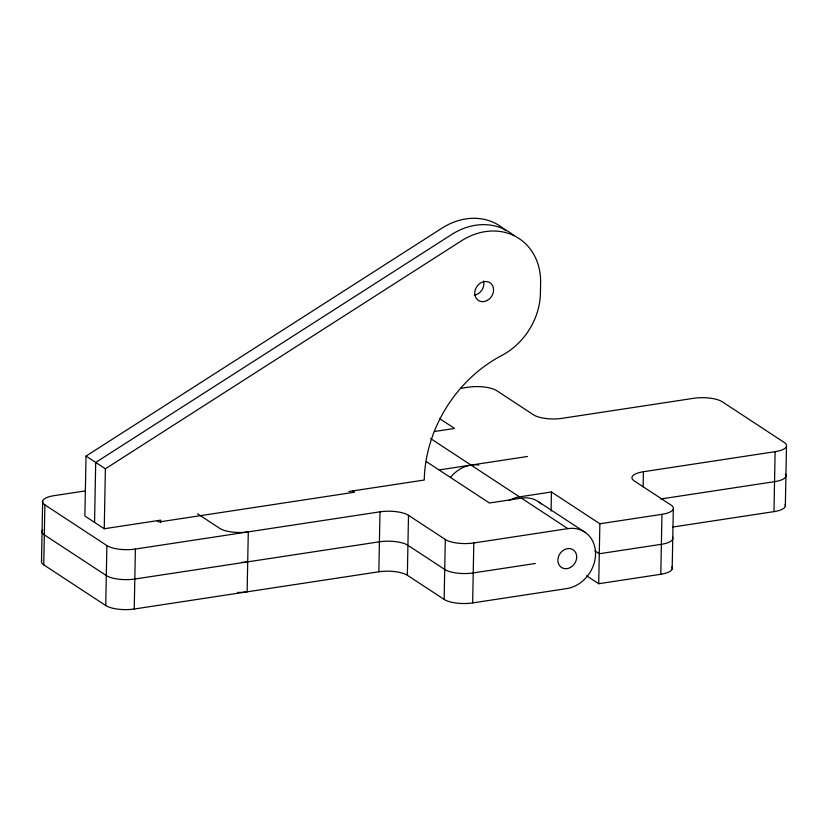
<?xml version="1.0" encoding="UTF-8"?>
<svg xmlns="http://www.w3.org/2000/svg" width="828" height="828" viewBox="0 0 828 828"><rect width="100%" height="100%" fill="white"/><g stroke="black" fill="none" stroke-linecap="round" stroke-linejoin="round"><path stroke-width="1.24" d="M41.514 560.898L42.663 500.95M426.441 461.693L489.4 503L521.392 498.135L567.884 528.637A31.754 26.568 -56.7 0 1 595.529 554.325A31.754 26.568 -56.7 0 1 566.735 588.594L472.653 602.919A21.166 6.966 1.1 0 1 444.15 599.42L407.345 575.274A21.166 6.966 1.1 0 0 378.841 571.786L134.239 609.015A21.166 6.966 1.1 0 1 105.736 605.527L43.749 564.851L44.898 504.894A21.166 6.966 1.1 0 1 54.027 495.672L84.601 491.014M505.836 230.691A63.497 53.137 -56.7 0 0 442.028 228.124L86.029 456.083L84.87 516.03L104.245 528.74L160.694 520.15L160.642 522.654M94.558 522.385L95.706 462.438L451.705 234.479A63.497 53.137 -56.7 0 1 513.929 235.607M104.245 528.74L105.394 468.793L461.393 240.844A63.497 53.137 -56.7 0 1 540.612 282.979L540.415 293.267A63.497 53.137 -56.7 0 1 501.696 355.522A126.994 106.284 -56.7 0 0 424.257 480.033L348.847 491.511M105.736 605.527L106.884 545.569L44.898 504.894M134.239 609.015L135.388 549.057L379.99 511.828A21.166 6.966 1.1 0 1 408.494 515.316L445.298 539.473A21.166 6.966 1.1 0 0 473.802 542.961L567.884 528.637M378.841 571.786L379.99 511.828M407.345 575.274L408.494 515.316M444.15 599.42L445.298 539.473M472.653 602.919L473.802 542.961M551.075 511.124L551.438 491.987L519.456 496.862A31.754 26.568 -56.7 0 0 509.023 500.547M671.881 566.911A21.166 6.966 1.1 0 1 660.806 574.27L598.716 583.73L599.865 523.772L551.438 491.987M643.128 486.719L643.418 471.732L775.122 451.674A21.166 6.966 1.1 0 0 784.251 442.462L722.264 401.777A21.166 6.966 1.1 0 0 693.76 398.289L562.057 418.337A21.166 6.966 1.1 0 1 533.553 414.849L496.748 390.692A21.166 6.966 1.1 0 0 468.244 387.204L460.482 388.384M660.806 574.27L661.955 514.323A21.166 6.966 1.1 0 0 671.094 505.101L634.279 480.944A21.166 6.966 1.1 0 1 643.418 471.732M672.17 569.002L673.319 509.044M672.833 527.032L773.973 511.632L775.122 451.674M785.337 506.353L786.486 446.406M434.586 431.481L454.582 428.438L439.451 418.502M439.037 469.952L527.467 456.487M660.744 498.984L774.553 481.658A21.166 6.966 1.1 0 0 785.358 473.926M599.865 523.772L661.955 514.323M535.323 563.485L473.223 572.935A21.166 6.966 1.1 0 1 444.729 569.447L407.914 545.3A21.166 6.966 1.1 0 0 379.421 541.802L134.809 579.041A21.166 6.966 1.1 0 1 106.315 575.543L44.319 534.867A21.166 6.966 1.1 0 1 42.756 529.785M539.049 502.13L585.541 532.632M430.663 438.602L519.456 496.862M594.99 550.92L599.296 553.746L661.386 544.296A21.166 6.966 1.1 0 0 672.533 537.082M586.607 575.781L598.716 583.73M352.438 490.818L354.55 492.205L159.017 521.971L156.906 520.584M197.509 513.764L219.782 528.388A21.166 6.966 1.1 0 0 248.286 531.876L247.127 591.834A21.166 6.966 1.1 0 1 237.408 592.434M86.029 456.083L105.394 468.793M450.525 477.342A31.754 26.568 -56.7 0 1 478.77 465.057M483.552 281.034A10.588 8.86 -56.7 0 1 474.289 295.213M785.037 504.273A21.166 6.966 1.1 0 1 773.973 511.632M247.707 561.85A21.166 6.966 1.1 0 1 241.735 562.419M521.392 498.135A31.754 26.568 -56.7 0 1 541.181 503.879M43.749 564.851A21.166 6.966 1.1 0 1 41.845 560.204M135.388 549.057A21.166 6.966 1.1 0 1 106.884 545.569M487.34 300.398A10.588 8.86 -56.7 0 0 490.238 282.917A10.588 8.86 -56.7 0 0 474.899 291.415A10.588 8.86 -56.7 0 0 487.34 300.398M570.482 567.439A10.588 8.86 -56.7 0 0 573.38 549.958A10.588 8.86 -56.7 0 0 558.041 558.455A10.588 8.86 -56.7 0 0 570.482 567.439"/></g></svg>
